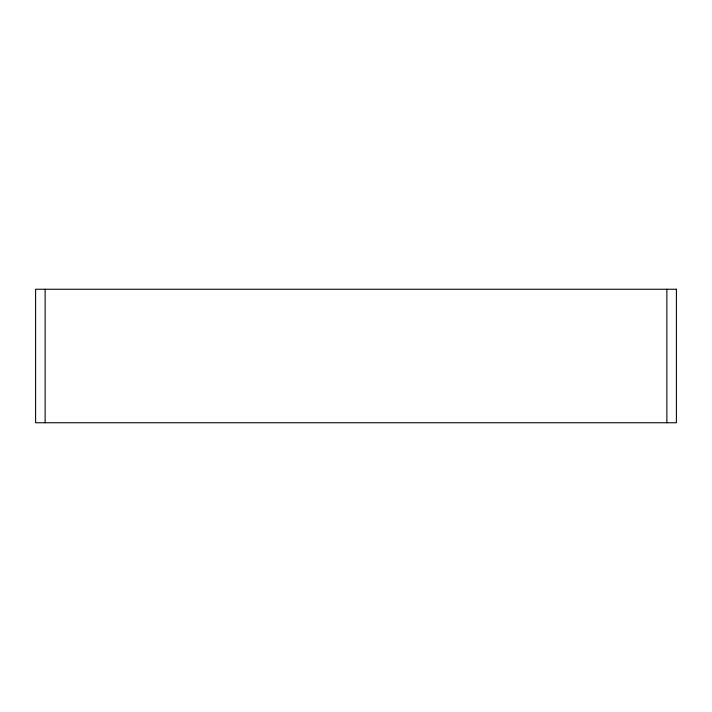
<?xml version="1.0" encoding="UTF-8"?>
<svg xmlns="http://www.w3.org/2000/svg" width="712" height="712" viewBox="0 0 712 712"><rect width="100%" height="100%" fill="white"/><g stroke="black" fill="none" stroke-linecap="round" stroke-linejoin="round"><path stroke-width="1.07" d="M666.868 289.25L666.868 422.75M45.132 289.25L45.132 422.75M676.4 289.25L35.6 289.25L35.6 422.75L676.4 422.75L676.4 289.25"/></g></svg>
